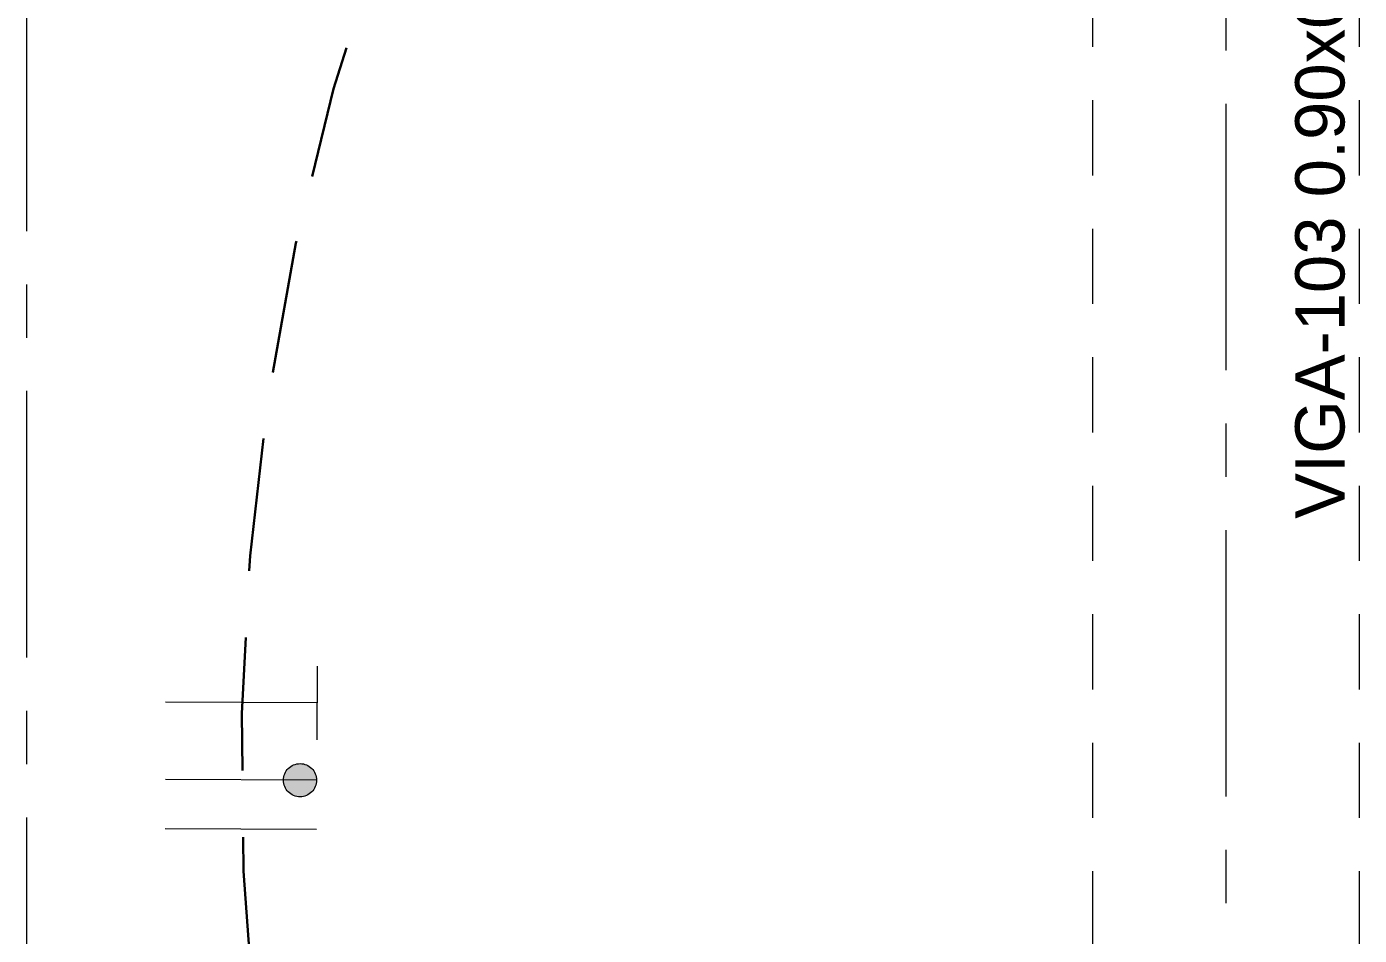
# Model space of a CAD drawing. Header units: inches. Extents: x -19 to 5698, y -728 to 92.
# Drawn here: x 113.57 to 116.07, y 13.99 to 15.695 of the extents above; entities that cross this region are included whole.
import ezdxf

# ---------------------------------------------------------------- set-up
doc = ezdxf.new("R2010")
doc.units = ezdxf.units.IN
doc.header["$MEASUREMENT"] = 0
for name, pattern in [('HIDDEN', [0.375, 0.25, -0.125]), ('Hidden Line', [0.195611, 0.141111, -0.0545]), ('Punto & Raya', [0.65, 0.5, -0.075, 0, -0.075]), ('RAYITAS', [0.375, 0.25, -0.125])]:
    doc.linetypes.add(name, pattern=pattern)
for name, color, linetype, lineweight in [('00 conduct tomacorr', 120, 'HIDDEN', 30), ('T-TECHO-E', 150, 'Continuous', 20), ('TOMACORRIENTE', 22, 'RAYITAS', 9)]:
    doc.layers.add(name, color=color, linetype=linetype, lineweight=lineweight)
for name, color, linetype in [('02 _ ARQ _ ALB _ Ejes Generales', 251, 'Continuous'), ('08 _ STR _ EXT _ 09 Vigas', 251, 'Continuous'), ('Marcador - Secciones', 7, 'Continuous'), ('Notas - Etiquetas', 7, 'Continuous')]:
    doc.layers.add(name, color=color, linetype=linetype)
doc.styles.add('Estilo_Generado_4', font='swisse.ttf')

# ---------------------------------------------------------------- blocks, each defined once
blk = doc.blocks.new('a')
at = {"layer": 'TOMACORRIENTE', "ltscale": 0.05}
h = blk.add_hatch(color=4, dxfattribs=at)
edge = h.paths.add_edge_path()
edge.add_arc((0, 0.0752), 0.0211, 0, 360)
at = {"layer": 'TOMACORRIENTE', "color": 4}
for p, q in [((-0.1455, 0.0963), (-0.0515, 0.0963)), ((-0.0985, 0.0963), (-0.0985, -0.0966)), ((0, 0.0963), (0, -0.0963)), ((0.0623, -0.0963), (0.0623, 0.0963))]:
    blk.add_line(p, q, dxfattribs=at)
blk.add_circle((0, 0.0752), 0.0211, dxfattribs=at)
blk = doc.blocks.new('CABLE 3FACE')
at = {"layer": 'T-TECHO-E', "rotation": 59.94170052614085}
blk.add_blockref('a', (0, 0), dxfattribs=at)

msp = doc.modelspace()

# ---------------------------------------------------------------- linework, layer by layer
at = {"layer": '00 conduct tomacorr'}
msp.add_arc((118.7198, 14.3075), 4.7471, 149.9239, 207.6939, dxfattribs=at)
at = {"layer": '02 _ ARQ _ ALB _ Ejes Generales', "color": 251, "linetype": 'Punto & Raya', "lineweight": 13, "true_color": 0x636466}
msp.add_line((115.82, 3.05), (115.82, 44.9), dxfattribs=at)
at = {"layer": '08 _ STR _ EXT _ 09 Vigas', "color": 251, "linetype": 'Hidden Line', "lineweight": 13, "true_color": 0x636466}
for p, q in [((115.57, 7.7), (115.57, 16.9)), ((116.07, 7.7), (116.07, 16.9))]:
    msp.add_line(p, q, dxfattribs=at)
at = {"layer": 'Marcador - Secciones', "color": 251, "linetype": 'Punto & Raya', "lineweight": 13, "true_color": 0x636466}
msp.add_line((113.57, 46.2111), (113.57, 0.8878), dxfattribs=at)

# ---------------------------------------------------------------- block references
at = {"layer": '00 conduct tomacorr', "xscale": 1.47256122672843, "yscale": 1.47256122672843, "zscale": 1.47256122672843, "rotation": 209.7888629705133}
msp.add_blockref('CABLE 3FACE', (113.9721, 14.2814), dxfattribs=at)

# ---------------------------------------------------------------- texts
at = {"layer": 'Notas - Etiquetas', "color": 171, "linetype": 'Continuous', "lineweight": 13, "insert": (116.0435, 14.7711), "char_height": 0.0925, "attachment_point": 7, "rotation": 90, "style": 'Estilo_Generado_4'}
msp.add_mtext('\\A1;{\\pql;\\fSwis721 Ex BT|b0|i0|c0|p34;VIGA-103\\fSwis721 Ex BT|b0|i0|c0|p34; \\fSwis721 Ex BT|b0|i0|c0|p34;0.90\\fSwis721 Ex BT|b0|i0|c0|p34;x\\fSwis721 Ex BT|b0|i0|c0|p34;0.50\\fSwis721 Ex BT|b0|i0|c0|p34;m}', dxfattribs=at)

doc.saveas('drawing.dxf')
